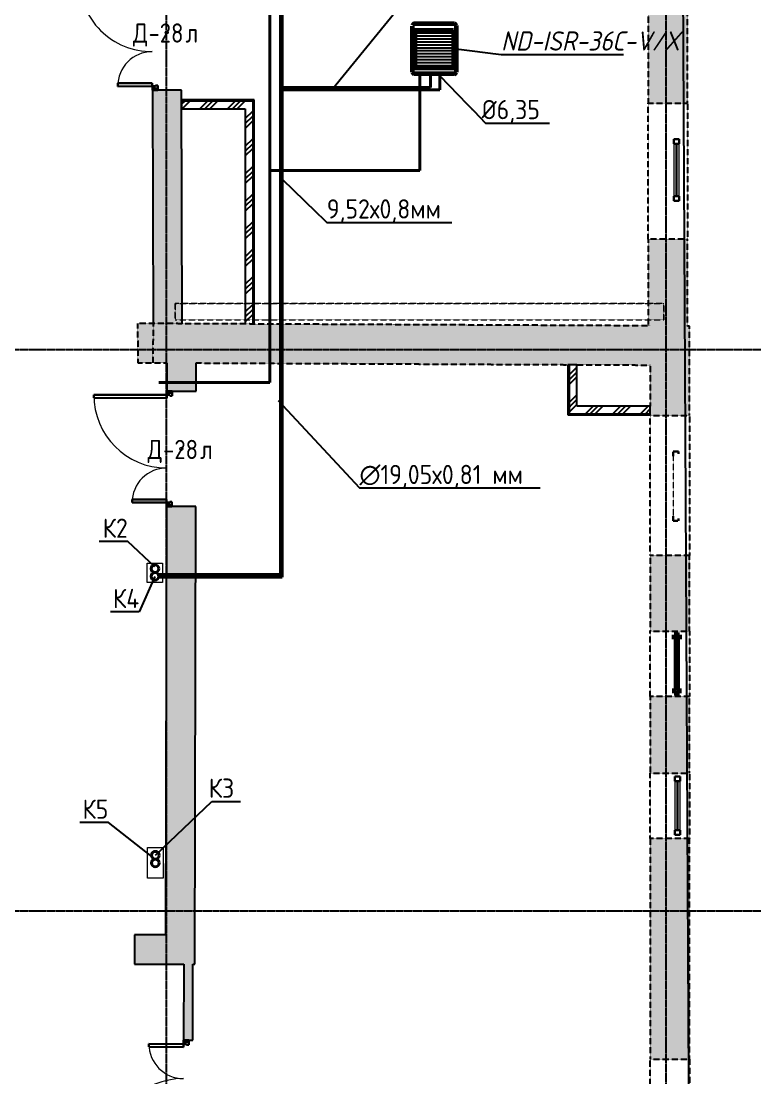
# Model space of a CAD drawing. Header units: millimetres. Extents: x -129048 to 476301, y -5853 to 215316.
# Drawn here: x 370275 to 379896, y 11234 to 24976 of the extents above; entities that cross this region are included whole.
import ezdxf
from ezdxf import colors
from ezdxf.entities.mleader import LeaderData, LeaderLine
from ezdxf.math import Vec2, Vec3

# ---------------------------------------------------------------- set-up
doc = ezdxf.new("R2010")
doc.units = ezdxf.units.MM
for name, pattern in [('ADSK_Линия сетки', [25, 20, -2.5, 0, -2.5]), ('ADSK_Сверху', [4.5, 3, -1.5]), ('ADSK_Снесено', [4.5, 3, -1.5])]:
    doc.linetypes.add(name, pattern=pattern)
for name, color, linetype, lineweight in [('0_АР', 8, 'Continuous', 20), ('GAZLAITER', 1, 'Continuous', 40), ('Двери', 251, 'Continuous', 18), ('Дренаж', 36, 'Continuous', 40), ('Каркас', 7, 'Continuous', 18), ('Кондеи', 6, 'Continuous', 60), ('Марки дверей', 7, 'Continuous', 20), ('Окна', 251, 'Continuous', 18)]:
    doc.layers.add(name, color=color, linetype=linetype, lineweight=lineweight)
for name, color, linetype, lineweight, true_color in [('_ Окна', 5, 'Continuous', 30, 0x0000ff), ('Стены внутренние', 5, 'Continuous', 18, 0x0000ff), ('Стены наружные', 1, 'ADSK_Снесено', 18, 0xff0000), ('Стены штриховка', 5, 'Continuous', 18, 0x0000ff)]:
    doc.layers.add(name, color=color, linetype=linetype, lineweight=lineweight, true_color=true_color)
doc.styles.add('GOST Common_2', font='GOST Common_0.ttf', dxfattribs={"width": 0.9, "height": 250})
doc.styles.add('PIK', font='isocpeur.ttf', dxfattribs={"width": 0.9, "height": 250})
pattern_1 = [(45, (322754.53, 150), (-179.6051, 179.6051), []), (45, (322818.03, 150), (0, 359.2102), []), (45, (322691.03, 150), (0, 359.2102), [])]

# ---------------------------------------------------------------- blocks, each defined once
blk = doc.blocks.new('ADSK_БалкаЖБ_Прямоугольная - 215х453мм-861734-04 План 4-го этажа')
at = {"layer": 'Каркас', "color": 253, "linetype": 'ADSK_Сверху', "true_color": 0xaaaaaa}
for p, q in [((-3178, 107), (-3178, -108)), ((-3178, 107), (3178, 107)), ((3178, -108), (3178, 107)), ((-3178, -108), (3178, -108))]:
    blk.add_line(p, q, dxfattribs=at)
at = {"layer": 'Каркас', "color": 253, "linetype": 'ADSK_Сверху', "true_color": 0xb2b2b2}
for p, q in [((-3178, -108), (-3178, 107)), ((3178, 107), (-3178, 107)), ((3178, 107), (3178, -108)), ((-3178, -108), (3178, -108))]:
    blk.add_line(p, q, dxfattribs=at)
blk = doc.blocks.new('Витраж-тент со смещением вовне - 60мм 30 сдвиг-1466963-04 План 4-го этажа')
at = {"layer": '_ Окна', "color": 161, "linetype": 'ADSK_Сверху', "true_color": 0xaaaaff}
for p, q in [((-450, 25), (-450, -45)), ((-450, 25), (-420, 25)), ((-450, -45), (-450, 25)), ((450, 25), (420, 25)), ((450, -45), (450, 25)), ((450, -45), (450, 25)), ((-390, -45), (-450, -45)), ((-390, -35), (-390, -45)), ((390, -35), (390, -45)), ((390, -45), (450, -45))]:
    blk.add_line(p, q, dxfattribs=at)
at = {"layer": 'Окна', "color": 161, "linetype": 'ADSK_Сверху', "true_color": 0xaaaaff}
blk.add_line((-390, -45), (390, -45), dxfattribs=at)
blk = doc.blocks.new('Витраж-тент со смещением вовне - 60мм 30 сдвиг-V59-04 План 4-го этажа')
at = {"layer": '_ Окна'}
for p, q in [((-400, 25), (-400, -45)), ((-400, 25), (-340, 25)), ((-400, -45), (-400, 25)), ((-340, 25), (-340, -45)), ((400, 25), (340, 25)), ((340, 25), (340, -45)), ((400, -45), (400, 25)), ((400, -45), (400, 25)), ((-340, -45), (-400, -45)), ((-340, -10), (340, -10)), ((340, -45), (400, -45))]:
    blk.add_line(p, q, dxfattribs=at)
at = {"layer": 'Окна'}
for p, q in [((340, 25), (-340, 25)), ((-340, -45), (340, -45))]:
    blk.add_line(p, q, dxfattribs=at)
blk = doc.blocks.new('Витраж-тент со смещением вовне - 60мм 30 сдвиг-1466975-04 План 4-го этажа')
at = {"layer": '_ Окна', "color": 1, "lineweight": 60, "true_color": 0xff0000}
for p, q in [((-379, 25), (-379, -45)), ((-379, 25), (-319, 25)), ((-379, -45), (-379, 25)), ((-319, 25), (-319, -45)), ((379, 25), (319, 25)), ((319, 25), (319, -45)), ((379, -45), (379, 25)), ((379, -45), (379, 25)), ((-319, -45), (-379, -45)), ((-319, -10), (319, -10)), ((319, -45), (379, -45))]:
    blk.add_line(p, q, dxfattribs=at)
at = {"layer": 'Окна'}
for p, q in [((319, 25), (-319, 25)), ((-319, -45), (319, -45))]:
    blk.add_line(p, q, dxfattribs=at)
blk = doc.blocks.new('Витраж-тент со смещением вовне - 60мм 30 сдвиг-V194-04 План 4-го этажа')
at = {"layer": '_ Окна'}
for p, q in [((-379, 25), (-379, -45)), ((-379, 25), (-319, 25)), ((-379, -45), (-379, 25)), ((-319, 25), (-319, -45)), ((379, 25), (319, 25)), ((319, 25), (319, -45)), ((379, -45), (379, 25)), ((379, -45), (379, 25)), ((-319, -45), (-379, -45)), ((-319, -10), (319, -10)), ((319, -45), (379, -45))]:
    blk.add_line(p, q, dxfattribs=at)
at = {"layer": 'Окна'}
for p, q in [((319, 25), (-319, 25)), ((-319, -45), (319, -45))]:
    blk.add_line(p, q, dxfattribs=at)
blk = doc.blocks.new('AC_Дверь_Двупольная - Д-28п 1500х2200h-2039710-04 План 4-го этажа')
at = {"layer": 'Двери', "lineweight": 30}
for p, q in [((-700, 1010), (-660, 1010)), ((-700, 60), (-700, 1010)), ((-660, 1010), (-660, 60)), ((700, 510), (660, 510)), ((660, 510), (660, 60)), ((700, 60), (700, 510)), ((-750, 60), (-730, 60)), ((-750, -10), (-750, 60)), ((-730, 60), (-700, 60)), ((-730, -10), (-730, 60)), ((-730, 60), (-730, -10)), ((-660, 60), (-700, 60)), ((-700, 60), (-700, 20)), ((-700, 20), (-690, 20)), ((-690, 20), (-690, -10)), ((660, 60), (700, 60)), ((700, 20), (690, 20)), ((690, 20), (690, -10)), ((730, 60), (700, 60)), ((700, 60), (700, 20)), ((730, -10), (730, 60)), ((750, 60), (730, 60)), ((730, 60), (730, -10)), ((750, -10), (750, 60)), ((-730, -10), (-750, -10)), ((-690, -10), (-730, -10)), ((690, -10), (730, -10)), ((730, -10), (750, -10))]:
    blk.add_line(p, q, dxfattribs=at)
at = {"layer": 'Двери'}
for centre, radius, start, end in [((-700, 60), 950, 360, 90), ((700, 60), 450, 90, 180)]:
    blk.add_arc(centre, radius, start, end, dxfattribs=at)
blk = doc.blocks.new('AC_Дверь_Двупольная - Д-28л 1500х2200h-V206-04 План 4-го этажа')
at = {"layer": 'Двери', "lineweight": 30}
for p, q in [((700, 1140), (660, 1140)), ((660, 1140), (660, 190)), ((700, 190), (700, 1140)), ((-700, 640), (-660, 640)), ((-700, 190), (-700, 640)), ((-660, 640), (-660, 190)), ((-750, 190), (-730, 190)), ((-750, 120), (-750, 190)), ((-730, 190), (-700, 190)), ((-730, 120), (-730, 190)), ((-730, 190), (-730, 120)), ((-660, 190), (-700, 190)), ((-700, 190), (-700, 150)), ((-700, 150), (-690, 150)), ((-690, 150), (-690, 120)), ((660, 190), (700, 190)), ((700, 150), (690, 150)), ((690, 150), (690, 120)), ((730, 190), (700, 190)), ((700, 190), (700, 150)), ((730, 120), (730, 190)), ((750, 190), (730, 190)), ((730, 190), (730, 120)), ((750, 120), (750, 190)), ((-730, 120), (-750, 120)), ((-690, 120), (-730, 120)), ((690, 120), (730, 120)), ((730, 120), (750, 120))]:
    blk.add_line(p, q, dxfattribs=at)
at = {"layer": 'Двери'}
for centre, radius, start, end in [((700, 190), 950, 90, 180), ((-700, 190), 450, 360, 90)]:
    blk.add_arc(centre, radius, start, end, dxfattribs=at)
blk = doc.blocks.new('AC_Дверь_Двупольная - Д-28л 1500х2200h-V207-04 План 4-го этажа')
at = {"layer": 'Двери', "lineweight": 30}
for p, q in [((700, 1140), (660, 1140)), ((660, 1140), (660, 190)), ((700, 190), (700, 1140)), ((-700, 640), (-660, 640)), ((-700, 190), (-700, 640)), ((-660, 640), (-660, 190)), ((-750, 190), (-730, 190)), ((-750, 120), (-750, 190)), ((-730, 190), (-700, 190)), ((-730, 120), (-730, 190)), ((-730, 190), (-730, 120)), ((-660, 190), (-700, 190)), ((-700, 190), (-700, 150)), ((-700, 150), (-690, 150)), ((-690, 150), (-690, 120)), ((660, 190), (700, 190)), ((700, 150), (690, 150)), ((690, 150), (690, 120)), ((730, 190), (700, 190)), ((700, 190), (700, 150)), ((730, 120), (730, 190)), ((750, 190), (730, 190)), ((730, 190), (730, 120)), ((750, 120), (750, 190)), ((-730, 120), (-750, 120)), ((-690, 120), (-730, 120)), ((690, 120), (730, 120)), ((730, 120), (750, 120))]:
    blk.add_line(p, q, dxfattribs=at)
at = {"layer": 'Двери'}
for centre, radius, start, end in [((700, 190), 950, 90, 180), ((-700, 190), 450, 360, 90)]:
    blk.add_arc(centre, radius, start, end, dxfattribs=at)
blk = doc.blocks.new('ADSK_Марка_Дверь - Типоразмер_ADSK_Марка-58376-04 План 4-го этажа')
at = {"layer": 'Марки дверей', "lineweight": 9}
blk.add_circle((0, 0), 0.2, dxfattribs=at)
blk = doc.blocks.new('Фанкойл 360')
at = {"lineweight": 25}
h = blk.add_hatch(dxfattribs=at)
h.set_pattern_fill('LINE', color=256, scale=12.0888)
h.set_pattern_definition([(360, (-437782.18, -467272.18), (1e-14, 38.38194), [])])
h.paths.add_polyline_path([(269932, 24100), (269436, 24100), (269436, 23605), (269932, 23605)])
for points in [[(269399, 23553), (269399, 24152)], [(269423, 24184), (269945, 24184)], [(269969, 24160), (269969, 23553)], [(269945, 23529), (269423, 23529)]]:
    blk.add_lwpolyline(points)
blk.add_lwpolyline([(269932, 24100), (269932, 23605), (269436, 23605), (269436, 24100)], close=True)
for centre, radius, start, end in [((269447, 24137), 53.1, 116.2119, 153.7853), ((269921, 24137), 53.1, 26.2147, 63.7881), ((269446, 23576), 52.8, 206.1601, 244.0203), ((269922, 23576), 53, 296.1428, 333.8012)]:
    blk.add_arc(centre, radius, start, end)

msp = doc.modelspace()

# ---------------------------------------------------------------- hatches: boundary and pattern name
at = {"layer": 'Стены внутренние', "lineweight": 25, "true_color": 0x636466}
h = msp.add_hatch(color=251, dxfattribs=at)
h.paths.add_polyline_path([(372370.983, 21041.652), (372361.382, 24080.318), (371981.384, 24079.117), (371990.975, 21043.406), (372336.579, 21041.81)])
h.paths.add_polyline_path([(371976.644, 25579.11), (372356.642, 25580.31), (372344.021, 29574.773), (371964.023, 29573.572), (371969.282, 27909.261)])
h.paths.add_polyline_path([(371959.284, 31073.564), (372339.282, 31074.765), (372320.472, 37028.146), (371940.456, 37032.45), (371950.087, 33984.508)])
h = msp.add_hatch(dxfattribs=at)
h.set_pattern_fill('FP_1', color=251, style=0, pattern_type=2)
h.set_pattern_definition(pattern_1)
h.paths.add_polyline_path([(372824.519, 23836.878), (373290.75, 23836.878), (373290.75, 23936.878), (372362.655, 23936.878), (372362.655, 23836.878), (372370.983, 23836.878)])
h = msp.add_hatch(dxfattribs=at)
h.set_pattern_fill('FP_1', color=251, style=0, pattern_type=2)
h.set_pattern_definition(pattern_1)
h.paths.add_polyline_path([(373290.75, 21037.405), (373290.75, 23836.878), (373190.75, 23836.878), (373190.75, 21037.867)])
h = msp.add_hatch(color=251, dxfattribs=at)
h.paths.add_polyline_path([(372153.574, 12714.669), (372533.575, 12714.669), (372546.872, 18663.58), (372166.871, 18663.58), (372153.588, 12721.143)])
h.paths.add_polyline_path([(372550.225, 20163.577), (372551.046, 20530.815), (372171.049, 20532.569), (372170.226, 20164.426), (372435.076, 20163.834)])
h = msp.add_hatch(dxfattribs=at)
h.set_pattern_fill('FP_1', color=251, style=0, pattern_type=2)
h.set_pattern_definition(pattern_1)
h.paths.add_polyline_path([(377501.732, 19969.531), (377501.732, 20507.957), (377401.732, 20508.418), (377401.732, 19969.531)])
h = msp.add_hatch(dxfattribs=at)
h.set_pattern_fill('FP_1', color=251, style=0, pattern_type=2)
h.set_pattern_definition(pattern_1)
h.paths.add_polyline_path([(378458.484, 19869.531), (378458.484, 19969.531), (377401.732, 19969.531), (377401.732, 19869.531), (378392.542, 19869.531)])
h = msp.add_hatch(color=251, dxfattribs=at)
h.paths.add_polyline_path([(371747.758, 12714.669), (372153.574, 12714.669), (372154.423, 13094.669), (371748.095, 13094.669), (371747.764, 12721.143)])
h.paths.add_polyline_path([(369474.387, 12714.669), (370044.773, 12714.669), (370045.11, 13094.669), (369474.387, 13094.669), (369474.387, 12721.143)])
h = msp.add_hatch(color=251, dxfattribs=at)
h.paths.add_polyline_path([(372498.884, 9192.302), (372502.155, 10224.395), (372382.154, 10224.554), (372378.883, 9192.302)])
h.paths.add_polyline_path([(372506.908, 11724.388), (372510.046, 12714.669), (372390.046, 12714.669), (372386.909, 11724.768), (372456.908, 11724.546)])
at = {"layer": 'Стены наружные', "lineweight": 25, "true_color": 0x636466}
h = msp.add_hatch(color=251, dxfattribs=at)
h.paths.add_polyline_path([(378939.991, 21011.322), (378939.991, 22140.29), (378429.991, 22140.29), (378429.991, 21013.676), (378623.365, 21012.783)])
h.paths.add_polyline_path([(378623.365, 23910.29), (378939.991, 23910.29), (378939.991, 26211.59), (378429.991, 26211.59), (378429.991, 23910.29), (378613.78, 23910.29)])
h.paths.add_polyline_path([(378939.991, 27981.59), (378939.991, 30458.293), (378429.991, 30458.293), (378429.991, 27981.59), (378623.365, 27981.59)])
h.paths.add_polyline_path([(378583.762, 32228.293), (378939.991, 32228.293), (378939.991, 34793.392), (378429.991, 34793.392), (378429.991, 32228.293)])
h.paths.add_polyline_path([(378939.991, 36563.392), (378939.991, 43909.207), (378429.991, 43909.207), (378429.991, 36563.392), (378597.536, 36563.392)])
h = msp.add_hatch(color=251, dxfattribs=at)
h.paths.add_polyline_path([(371988.62, 20533.412), (371990.975, 21043.406), (371788.804, 21044.34), (371792.708, 20534.316)])
h.paths.add_polyline_path([(369871.612, 20543.186), (369867.708, 21053.209), (369298.924, 21055.836), (369296.569, 20545.841), (369867.708, 20543.204)])
msp.add_hatch(color=251, dxfattribs=at).paths.add_polyline_path([(378458.484, 20503.539), (378458.484, 21013.545), (371990.975, 21043.406), (371988.62, 20533.412), (377329.876, 20508.75)])
h = msp.add_hatch(color=251, dxfattribs=at)
h.paths.add_polyline_path([(378617.676, 9192.302), (378968.484, 9192.302), (378968.484, 9658.099), (378458.484, 9658.099), (378458.484, 9192.302)])
h.paths.add_polyline_path([(378458.484, 11478.099), (378968.484, 11478.099), (378968.484, 14347.964), (378458.484, 14347.964)])
h.paths.add_polyline_path([(378968.484, 15197.964), (378968.484, 16193.172), (378458.484, 16193.172), (378458.484, 15197.964), (378618.235, 15197.964)])
h.paths.add_polyline_path([(378968.484, 17043.172), (378968.484, 18029.036), (378458.484, 18029.036), (378458.484, 17043.172), (378618.235, 17043.172)])
h.paths.add_polyline_path([(378575.803, 19849.036), (378968.484, 19849.036), (378968.484, 21011.19), (378458.484, 21013.545), (378458.484, 19849.036)])

# ---------------------------------------------------------------- linework, layer by layer
at = {"linetype": 'ADSK_Линия сетки', "lineweight": 25}
for p, q in [((372164.445, -2753.384), (372164.445, 44684.787)), ((378664.445, -2753.384), (378664.445, 44684.787)), ((311668.31, 20706.788), (379896.253, 20706.788)), ((311668.31, 13406.788), (379896.253, 13406.788))]:
    msp.add_line(p, q, dxfattribs=at)
at = {"color": 251, "lineweight": 25, "true_color": 0x636466}
msp.add_lwpolyline([(368787.747, 21084.059), (368787.747, 43909.207), (378787.152, 43909.207), (378968.484, 8682.302), (372687.935, 8682.302), (372687.935, 300.232), (364791.466, 300.232), (364791.466, 2256.788), (353990.508, 2336.478), (354090.93, 2335.737), (354090.93, -2582.567), (341727.178, -2582.567), (341727.178, 2336.478), (331027.532, 2336.478), (331027.532, 422.021), (323045.033, 456.788), (323045.033, 8679.252)], dxfattribs=at)
at = {"layer": '0_АР'}
for points in [[(372114.926, 17677.553), (371914.926, 17677.553), (371914.926, 17927.553), (372114.926, 17927.553)], [(371920.244, 13830.054), (371920.244, 14230.054), (372120.244, 14230.054), (372120.244, 13830.054)]]:
    msp.add_lwpolyline(points, close=True, dxfattribs=at)
at = {"layer": 'GAZLAITER', "lineweight": 40, "ltscale": 10}
for p, q in [((373648.46, 31994.6), (373648.46, 17780.309)), ((375600.486, 24288.583), (375600.486, 24112.598)), ((375600.486, 24112.598), (373648.46, 24112.598)), ((373648.46, 17780.309), (372058.583, 17780.309))]:
    msp.add_line(p, q, dxfattribs=at)
at = {"layer": 'GAZLAITER', "color": 5, "lineweight": 40, "ltscale": 10}
for p, q in [((373668.905, 31926.626), (373668.905, 17745.691)), ((375720.485, 24288.583), (375720.485, 24084.266)), ((375720.485, 24084.266), (373668.905, 24084.266)), ((373668.905, 17745.691), (372053.074, 17745.691))]:
    msp.add_line(p, q, dxfattribs=at)
for centre in [(372014.926, 17855.798), (372014.926, 17855.798), (372015.003, 17755.798), (372020.244, 14130.054), (372020.244, 14030.054)]:
    msp.add_circle(centre, 50, dxfattribs=at)
at = {"layer": 'Дренаж'}
for p, q in [((373508.62, 32071.139), (373508.62, 20275.364)), ((375461.096, 23032.386), (373508.62, 23032.386)), ((373508.62, 20275.364), (372064.687, 20275.364))]:
    msp.add_line(p, q, dxfattribs=at)
at = {"layer": 'Стены внутренние', "color": 251, "lineweight": 25, "true_color": 0x636466}
for p, q in [((371981.384, 24079.117), (371990.975, 21043.406)), ((372361.382, 24080.318), (372051.383, 24079.338)), ((372370.983, 21041.652), (372361.382, 24080.318)), ((373305.75, 23951.878), (372362.655, 23951.878)), ((372362.655, 23951.878), (372362.655, 23836.878)), ((373305.75, 21037.336), (373305.75, 23951.878)), ((372362.655, 23836.878), (373190.75, 23836.878)), ((373190.75, 23836.878), (373190.75, 21037.867)), ((372171.049, 20532.569), (372170.226, 20164.426)), ((372550.225, 20163.577), (372551.046, 20530.815)), ((377386.732, 20508.488), (377386.732, 19854.531)), ((377501.732, 20507.957), (377386.732, 20508.488)), ((377501.732, 19969.531), (377501.732, 20507.957)), ((372240.226, 20164.27), (372550.225, 20163.577)), ((378458.484, 19969.531), (377501.732, 19969.531)), ((378458.484, 19854.531), (378458.484, 19969.531)), ((377386.732, 19854.531), (378458.484, 19854.531)), ((372166.873, 18664.43), (372154.423, 13094.669)), ((372546.872, 18663.58), (372236.873, 18664.273)), ((372533.575, 12714.669), (372546.872, 18663.58)), ((371748.095, 13094.669), (371747.758, 12714.669)), ((372154.423, 13094.669), (371748.095, 13094.669)), ((371747.758, 12714.669), (372390.046, 12714.669)), ((372390.046, 12714.669), (372386.909, 11724.768)), ((372506.908, 11724.388), (372510.046, 12714.669)), ((372510.046, 12714.669), (372533.575, 12714.669)), ((372456.908, 11724.546), (372506.908, 11724.388))]:
    msp.add_line(p, q, dxfattribs=at)
at = {"layer": 'Стены наружные', "color": 251, "lineweight": 25, "true_color": 0x636466}
for p, q in [((378429.991, 26211.59), (378429.991, 23910.29)), ((378939.991, 23910.29), (378939.991, 26211.59)), ((378429.991, 23910.29), (378939.991, 23910.29)), ((378429.991, 22140.29), (378429.991, 23910.29)), ((378939.991, 23910.29), (378939.991, 22140.29)), ((378939.991, 22140.29), (378429.991, 22140.29)), ((378429.991, 22140.29), (378429.991, 21013.676)), ((378939.991, 21011.322), (378939.991, 22140.29)), ((378458.484, 21013.545), (371788.804, 21044.34)), ((371788.804, 21044.34), (371792.708, 20534.316)), ((371990.975, 21043.406), (371988.62, 20533.412)), ((378968.484, 21011.19), (378939.991, 21011.322)), ((378968.484, 19849.036), (378968.484, 21011.19)), ((371792.708, 20534.316), (372171.049, 20532.569)), ((372551.046, 20530.815), (377386.732, 20508.488)), ((377501.732, 20507.957), (378458.484, 20503.539)), ((378458.484, 20503.539), (378458.484, 19969.531)), ((378458.484, 19854.531), (378458.484, 19849.036)), ((378458.484, 19849.036), (378968.484, 19849.036)), ((378458.484, 18029.036), (378458.484, 19849.036)), ((378968.484, 19849.036), (378968.484, 18029.036)), ((378968.484, 18029.036), (378458.484, 18029.036)), ((378458.484, 18029.036), (378458.484, 17043.172)), ((378968.484, 17043.172), (378968.484, 18029.036)), ((378458.484, 17043.172), (378968.484, 17043.172)), ((378458.484, 16193.172), (378458.484, 17043.172)), ((378968.484, 17043.172), (378968.484, 16193.172)), ((378968.484, 16193.172), (378458.484, 16193.172)), ((378458.484, 16193.172), (378458.484, 15197.964)), ((378968.484, 15197.964), (378968.484, 16193.172)), ((378458.484, 15197.964), (378968.484, 15197.964)), ((378458.484, 14347.964), (378458.484, 15197.964)), ((378968.484, 15197.964), (378968.484, 14347.964)), ((378968.484, 14347.964), (378458.484, 14347.964)), ((378458.484, 14347.964), (378458.484, 11478.099)), ((378968.484, 11478.099), (378968.484, 14347.964)), ((378458.484, 11478.099), (378968.484, 11478.099)), ((378458.484, 9658.099), (378458.484, 11478.099)), ((378968.484, 11478.099), (378968.484, 9658.099))]:
    msp.add_line(p, q, dxfattribs=at)
at = {"layer": 'Стены штриховка', "color": 251, "lineweight": 25, "true_color": 0x636466}
for p, q in [((373296.75, 23942.878), (372362.655, 23942.878)), ((373290.75, 23936.878), (372362.655, 23936.878)), ((373290.75, 21037.405), (373290.75, 23936.878)), ((373296.75, 21037.377), (373296.75, 23942.878)), ((377395.732, 20508.446), (377395.732, 19863.531)), ((377401.732, 20508.418), (377401.732, 19869.531)), ((377395.732, 19863.531), (378458.484, 19863.531)), ((377401.732, 19869.531), (378458.484, 19869.531))]:
    msp.add_line(p, q, dxfattribs=at)

# ---------------------------------------------------------------- block references
at = {"layer": '_ Окна', "color": 251, "lineweight": 25, "true_color": 0x636466, "rotation": 270.0000000000003}
for name, p in [('Витраж-тент со смещением вовне - 60мм 30 сдвиг-V59-04 План 4-го этажа', (378807.769, 23040.29)), ('Витраж-тент со смещением вовне - 60мм 30 сдвиг-1466975-04 План 4-го этажа', (378811.414, 16618.172)), ('Витраж-тент со смещением вовне - 60мм 30 сдвиг-V194-04 План 4-го этажа', (378822.235, 14772.964))]:
    msp.add_blockref(name, p, dxfattribs=at)
at = {"layer": '_ Окна', "color": 251, "linetype": 'ADSK_Сверху', "lineweight": 25, "true_color": 0x636466, "rotation": 270.0000000000003}
msp.add_blockref('Витраж-тент со смещением вовне - 60мм 30 сдвиг-1466963-04 План 4-го этажа', (378800.46, 18929.036), dxfattribs=at)
at = {"layer": 'Двери', "color": 251, "lineweight": 25, "true_color": 0x636466}
for name, p, rotation in [('AC_Дверь_Двупольная - Д-28л 1500х2200h-V207-04 План 4-го этажа', (372169.013, 24829.714), 90.18103069396817), ('AC_Дверь_Двупольная - Д-28л 1500х2200h-V206-04 План 4-го этажа', (372358.549, 19414.003), 89.87192874755772), ('AC_Дверь_Двупольная - Д-28п 1500х2200h-2039710-04 План 4-го этажа', (372444.532, 10974.581), 89.81843343957114)]:
    msp.add_blockref(name, p, dxfattribs=dict(at, rotation=rotation))
at = {"layer": 'Каркас', "color": 251, "linetype": 'ADSK_Сверху', "lineweight": 25, "true_color": 0x636466, "rotation": 0.01032542419810722}
msp.add_blockref('ADSK_БалкаЖБ_Прямоугольная - 215х453мм-861734-04 План 4-го этажа', (375457.68, 21198.651), dxfattribs=at)
at = {"layer": 'Марки дверей', "color": 251, "lineweight": 25, "true_color": 0x636466, "xscale": 99.99999999999993, "yscale": 99.99999999999993, "zscale": 99.99999999999993}
for p in [(372169.013, 24829.714), (372358.549, 19414.003)]:
    msp.add_blockref('ADSK_Марка_Дверь - Типоразмер_ADSK_Марка-58376-04 План 4-го этажа', p, dxfattribs=at)

# ---------------------------------------------------------------- texts
at = {"layer": 'Марки дверей', "color": 251, "lineweight": 25, "true_color": 0x636466, "char_height": 250, "attachment_point": 1, "style": 'GOST Common_2'}
for s, insert, width in [('\\fGOST Common|b0|i0|c204|p34|;\\W.9;Д', (371729.184, 24946.727), 245.31637), ('-28', (371931.59, 24946.727), 584.43019), ('\\fGOST Common|b0|i0|c204|p34|;\\W.9;л', (372413.793, 24946.727), 194.81006), ('\\fGOST Common|b0|i0|c204|p34|;\\W.9;Д', (371918.72, 19531.016), 245.31637), ('-28', (372121.126, 19531.016), 584.43019), ('\\fGOST Common|b0|i0|c204|p34|;\\W.9;л', (372603.329, 19531.016), 194.81006)]:
    msp.add_mtext(s, dxfattribs=dict(at, insert=insert, width=width))

# ---------------------------------------------------------------- leaders
at = {"layer": 'GAZLAITER', "color": 18, "lineweight": 25, "ltscale": 10, "true_color": 0x000000}
ml = msp.add_multileader_mtext('Standard', dxfattribs=at)
ml.set_content('{\\C256;\\c0;К2}', color=2, style='PIK')
ml.set_leader_properties()
ml.build(insert=Vec2(0, 0))
ml.multileader.update_dxf_attribs({"text_left_attachment_type": 6, "text_right_attachment_type": 6, "dogleg_length": 0.36, "arrow_head_size": 0.18})
ctx = ml.context
ctx.base_point, ctx.char_height, ctx.arrow_head_size, ctx.landing_gap_size, ctx.plane_origin = Vec3(371369.653, 18207.14), 250, 0.18, 0.09, Vec3(371992.948, 17641.028)
ctx.left_attachment, ctx.right_attachment, ctx.text_align_type = 6, 6, 2
notes = []
notes.append((ctx, [(1, (1, 1, 0), (371662.693, 18207.14), (-1, 0), 0.36, [(1, [(372014.926, 17880.142)], 0, [])])]))
ctx.mtext.insert, ctx.mtext.width, ctx.mtext.defined_height, ctx.mtext.alignment, ctx.mtext.flow_direction = Vec3(371662.243, 18507.14), 474.47071, 347.617, 3, 5
ml = msp.add_multileader_mtext('Standard', dxfattribs=at)
ml.set_content('{\\C256;\\c0;К2}', color=2, style='PIK')
ml.set_leader_properties()
ml.build(insert=Vec2(0, 0))
ml.multileader.update_dxf_attribs({"text_left_attachment_type": 6, "text_right_attachment_type": 6, "dogleg_length": 0.36, "arrow_head_size": 0.18})
ctx = ml.context
ctx.base_point, ctx.char_height, ctx.arrow_head_size, ctx.landing_gap_size, ctx.plane_origin = Vec3(371369.653, 18207.14), 250, 0.18, 0.09, Vec3(371992.948, 17641.028)
ctx.left_attachment, ctx.right_attachment, ctx.text_align_type = 6, 6, 2
notes.append((ctx, [(1, (1, 1, 0), (371662.693, 18207.14), (-1, 0), 0.36, [(1, [(372014.926, 17880.142)], 0, [])])]))
ctx.mtext.insert, ctx.mtext.width, ctx.mtext.defined_height, ctx.mtext.alignment, ctx.mtext.flow_direction = Vec3(371662.243, 18507.14), 474.47071, 347.617, 3, 5
ml = msp.add_multileader_mtext('Standard', dxfattribs=at)
ml.set_content('{\\C256;\\c0;К4}', color=2, style='PIK')
ml.set_leader_properties()
ml.build(insert=Vec2(0, 0))
ml.multileader.update_dxf_attribs({"text_left_attachment_type": 6, "text_right_attachment_type": 6, "dogleg_length": 0.36, "arrow_head_size": 0.18})
ctx = ml.context
ctx.base_point, ctx.char_height, ctx.arrow_head_size, ctx.landing_gap_size, ctx.plane_origin = Vec3(371496.292, 17292.999), 250, 0.18, 0.09, Vec3(371266.181, 17707.977)
ctx.left_attachment, ctx.right_attachment, ctx.text_align_type = 6, 6, 2
notes.append((ctx, [(1, (1, 1, 0), (371811.832, 17292.999), (-1, 0), 0.36, [(1, [(372015.003, 17755.798)], 0, [])])]))
ctx.mtext.insert, ctx.mtext.alignment, ctx.mtext.flow_direction = Vec3(371811.382, 17592.999), 3, 5
ml = msp.add_multileader_mtext('Standard', dxfattribs=at)
ml.set_content('{\\C256;\\c0;К3}', color=2, style='PIK')
ml.set_leader_properties()
ml.build(insert=Vec2(0, 0))
ml.multileader.update_dxf_attribs({"text_left_attachment_type": 6, "text_right_attachment_type": 6, "dogleg_length": 0.36, "arrow_head_size": 0.18})
ctx = ml.context
ctx.base_point, ctx.char_height, ctx.arrow_head_size, ctx.landing_gap_size, ctx.plane_origin = Vec3(372753.776, 14826.703), 250, 0.18, 0.09, Vec3(372046.218, 15167.05)
ctx.left_attachment, ctx.right_attachment, ctx.text_align_type = 6, 6, 2
notes.append((ctx, [(0, (1, 1, 0), (372753.416, 14826.703), (1, 0), 0.36, [(1, [(372020.244, 14130.054)], 0, [])])]))
ctx.mtext.insert, ctx.mtext.alignment, ctx.mtext.flow_direction = Vec3(373046.366, 15126.703), 3, 5
ml = msp.add_multileader_mtext('Standard', dxfattribs=at)
ml.set_content('{\\C256;\\c0;К5}', color=2, style='PIK')
ml.set_leader_properties()
ml.build(insert=Vec2(0, 0))
ml.multileader.update_dxf_attribs({"text_left_attachment_type": 6, "text_right_attachment_type": 6, "dogleg_length": 0.36, "arrow_head_size": 0.18})
ctx = ml.context
ctx.base_point, ctx.char_height, ctx.arrow_head_size, ctx.landing_gap_size, ctx.plane_origin = Vec3(371116.548, 14553.675), 250, 0.18, 0.09, Vec3(371920.104, 14066.071)
ctx.left_attachment, ctx.right_attachment, ctx.text_align_type = 6, 6, 2
notes.append((ctx, [(1, (1, 1, 0), (371409.588, 14553.675), (-1, 0), 0.36, [(0, [(372020.244, 14080.054)], 0, [])])]))
ctx.mtext.insert, ctx.mtext.alignment, ctx.mtext.flow_direction = Vec3(371409.138, 14853.675), 3, 5
for ctx, leaders in notes:
    for number, flags, end, landing, length, lines in leaders:
        leader = LeaderData()
        leader.index, (leader.has_last_leader_line, leader.has_dogleg_vector, leader.attachment_direction) = number, flags
        leader.last_leader_point, leader.dogleg_vector, leader.dogleg_length = Vec3(end), Vec3(landing), length
        for number, points, colour, breaks in lines:
            line = LeaderLine()
            line.index, line.vertices, line.color, line.breaks = number, Vec3.list(points), colors.encode_raw_color(colour), breaks
            leader.lines.append(line)
        ctx.leaders.append(leader)

# ---------------------------------------------------------------- next in the draw order: leaders
ml = msp.add_multileader_mtext('Standard', dxfattribs=at)
ml.set_content('9,52х0,8мм', color=(0, 0, 0), style='PIK')
ml.set_leader_properties()
ml.build(insert=Vec2(0, 0))
ml.multileader.update_dxf_attribs({"text_left_attachment_type": 6, "text_right_attachment_type": 6, "dogleg_length": 0.36, "arrow_head_size": 0.18})
ctx = ml.context
ctx.base_point, ctx.char_height, ctx.arrow_head_size, ctx.landing_gap_size, ctx.plane_origin = Vec3(374250.503, 22359.311), 250, 0.18, 0.09, Vec3(373687.161, 22921.339)
ctx.left_attachment, ctx.right_attachment = 6, 6
notes = []
notes.append((ctx, [(0, (1, 1, 0), (374250.143, 22359.311), (1, 0), 0.36, [(0, [(373668.905, 22921.339)], 0, [])])]))
ctx.mtext.insert, ctx.mtext.flow_direction = Vec3(374250.593, 22659.311), 5
ctx.mtext.has_bg_fill, ctx.mtext.bg_color, ctx.mtext.bg_scale_factor, ctx.mtext.bg_transparency, ctx.mtext.use_window_bg_color = 1, -1027028792, 1.5, 0, 1
ml = msp.add_multileader_mtext('Standard', dxfattribs=at)
ml.set_content('{\\C256;\\c0;∅19,05х0,81 мм}', color=5, style='PIK')
ml.set_leader_properties()
ml.build(insert=Vec2(0, 0))
ml.multileader.update_dxf_attribs({"text_left_attachment_type": 6, "text_right_attachment_type": 6, "dogleg_length": 0.36, "arrow_head_size": 0.18})
ctx = ml.context
ctx.base_point, ctx.char_height, ctx.arrow_head_size, ctx.landing_gap_size, ctx.plane_origin = Vec3(374675.092, 18906.194), 250, 0.18, 0.09, Vec3(373617.247, 20042.272)
ctx.left_attachment, ctx.right_attachment = 6, 6
notes.append((ctx, [(1, (1, 1, 0), (374674.732, 18906.194), (1, 0), 0.36, [(0, [(373617.247, 20042.272)], 0, [])])]))
ctx.mtext.insert, ctx.mtext.flow_direction = Vec3(374675.182, 19206.194), 5
ctx.mtext.has_bg_fill, ctx.mtext.bg_color, ctx.mtext.bg_scale_factor, ctx.mtext.bg_transparency, ctx.mtext.use_window_bg_color = 1, -1027028792, 1.5, 0, 1
at = {"layer": 'Кондеи', "color": 18, "lineweight": 25, "ltscale": 10, "true_color": 0x000000}
ml = msp.add_multileader_mtext('Standard', dxfattribs=at)
ml.set_content('{\\fISOCPEUR|b1|i1|c204|p34;ND-ISR-36С-V/X}', color=(0, 0, 0), style='PIK')
ml.set_leader_properties()
ml.build(insert=Vec2(0, 0))
ml.multileader.update_dxf_attribs({"text_left_attachment_type": 6, "text_right_attachment_type": 6, "dogleg_length": 0.36, "arrow_head_size": 0.18})
ctx = ml.context
ctx.base_point, ctx.char_height, ctx.arrow_head_size, ctx.landing_gap_size, ctx.plane_origin = Vec3(376517.284, 24543.081), 250, 0.18, 0.09, Vec3(375893.966, 25091.061)
ctx.left_attachment, ctx.right_attachment = 6, 6
notes.append((ctx, [(0, (1, 1, 0), (376516.924, 24543.081), (1, 0), 0.36, [(0, [(375934.858, 24616.225)], 0, [])])]))
ctx.mtext.insert, ctx.mtext.width, ctx.mtext.flow_direction = Vec3(376517.374, 24843.081), 1577.63271, 5
ctx.mtext.has_bg_fill, ctx.mtext.bg_color, ctx.mtext.bg_scale_factor, ctx.mtext.bg_transparency, ctx.mtext.use_window_bg_color = 1, -1027028792, 1.5, 0, 1
for ctx, leaders in notes:
    for number, flags, end, landing, length, lines in leaders:
        leader = LeaderData()
        leader.index, (leader.has_last_leader_line, leader.has_dogleg_vector, leader.attachment_direction) = number, flags
        leader.last_leader_point, leader.dogleg_vector, leader.dogleg_length = Vec3(end), Vec3(landing), length
        for number, points, colour, breaks in lines:
            line = LeaderLine()
            line.index, line.vertices, line.color, line.breaks = number, Vec3.list(points), colors.encode_raw_color(colour), breaks
            leader.lines.append(line)
        ctx.leaders.append(leader)

# ---------------------------------------------------------------- next in the draw order: block references
at = {"layer": 'Кондеи'}
msp.add_blockref('Фанкойл 360', (105965.759, 759.661), dxfattribs=at)

# ---------------------------------------------------------------- next in the draw order: leaders
at = {"layer": 'GAZLAITER', "color": 18, "lineweight": 25, "ltscale": 10, "true_color": 0x000000}
ml = msp.add_multileader_mtext('Standard', dxfattribs=at)
ml.set_content('{\\C256;\\c0;%%C6,35}', color=1, style='PIK')
ml.set_leader_properties()
ml.build(insert=Vec2(0, 0))
ml.multileader.update_dxf_attribs({"text_left_attachment_type": 6, "text_right_attachment_type": 6, "dogleg_length": 0.36, "arrow_head_size": 0.18})
ctx = ml.context
ctx.base_point, ctx.char_height, ctx.arrow_head_size, ctx.landing_gap_size, ctx.plane_origin = Vec3(376313.256, 23650.911), 250, 0.18, 0.09, Vec3(375720.787, 24266.735)
ctx.left_attachment, ctx.right_attachment, ctx.text_align_type = 6, 6, 2
notes = []
notes.append((ctx, [(0, (1, 1, 0), (376312.896, 23650.911), (1, 0), 0.36, [(0, [(375720.787, 24266.735)], 0, [])])]))
ctx.mtext.insert, ctx.mtext.alignment, ctx.mtext.flow_direction = Vec3(377022.096, 23950.911), 3, 5
ctx.mtext.has_bg_fill, ctx.mtext.bg_color, ctx.mtext.bg_scale_factor, ctx.mtext.bg_transparency, ctx.mtext.use_window_bg_color = 1, -1027028792, 1.5, 0, 1
for ctx, leaders in notes:
    for number, flags, end, landing, length, lines in leaders:
        leader = LeaderData()
        leader.index, (leader.has_last_leader_line, leader.has_dogleg_vector, leader.attachment_direction) = number, flags
        leader.last_leader_point, leader.dogleg_vector, leader.dogleg_length = Vec3(end), Vec3(landing), length
        for number, points, colour, breaks in lines:
            line = LeaderLine()
            line.index, line.vertices, line.color, line.breaks = number, Vec3.list(points), colors.encode_raw_color(colour), breaks
            leader.lines.append(line)
        ctx.leaders.append(leader)

# ---------------------------------------------------------------- next in the draw order: leaders
ml = msp.add_multileader_mtext('Standard', dxfattribs=at)
ml.set_content('12,7х1,14 мм', color=(0, 0, 0), style='PIK')
ml.set_leader_properties()
ml.build(insert=Vec2(0, 0))
ml.multileader.update_dxf_attribs({"text_left_attachment_type": 6, "text_right_attachment_type": 6, "dogleg_length": 0.36, "arrow_head_size": 0.18})
ctx = ml.context
ctx.base_point, ctx.char_height, ctx.arrow_head_size, ctx.landing_gap_size, ctx.plane_origin = Vec3(375490.68, 25523.177), 250, 0.18, 0.09, Vec3(374327.731, 24099.847)
ctx.left_attachment, ctx.right_attachment = 6, 6
notes = []
notes.append((ctx, [(1, (1, 1, 0), (375490.32, 25523.177), (1, 0), 0.36, [(0, [(374327.731, 24099.847)], 0, [])])]))
ctx.mtext.insert, ctx.mtext.flow_direction = Vec3(375490.77, 25823.177), 5
ctx.mtext.has_bg_fill, ctx.mtext.bg_color, ctx.mtext.bg_scale_factor, ctx.mtext.bg_transparency, ctx.mtext.use_window_bg_color = 1, -1027028792, 1.5, 0, 1
for ctx, leaders in notes:
    for number, flags, end, landing, length, lines in leaders:
        leader = LeaderData()
        leader.index, (leader.has_last_leader_line, leader.has_dogleg_vector, leader.attachment_direction) = number, flags
        leader.last_leader_point, leader.dogleg_vector, leader.dogleg_length = Vec3(end), Vec3(landing), length
        for number, points, colour, breaks in lines:
            line = LeaderLine()
            line.index, line.vertices, line.color, line.breaks = number, Vec3.list(points), colors.encode_raw_color(colour), breaks
            leader.lines.append(line)
        ctx.leaders.append(leader)

# ---------------------------------------------------------------- next in the draw order: linework, layer by layer
at = {"layer": 'Дренаж'}
msp.add_line((375461.096, 24258.393), (375461.096, 23032.386), dxfattribs=at)

doc.saveas('drawing.dxf')
